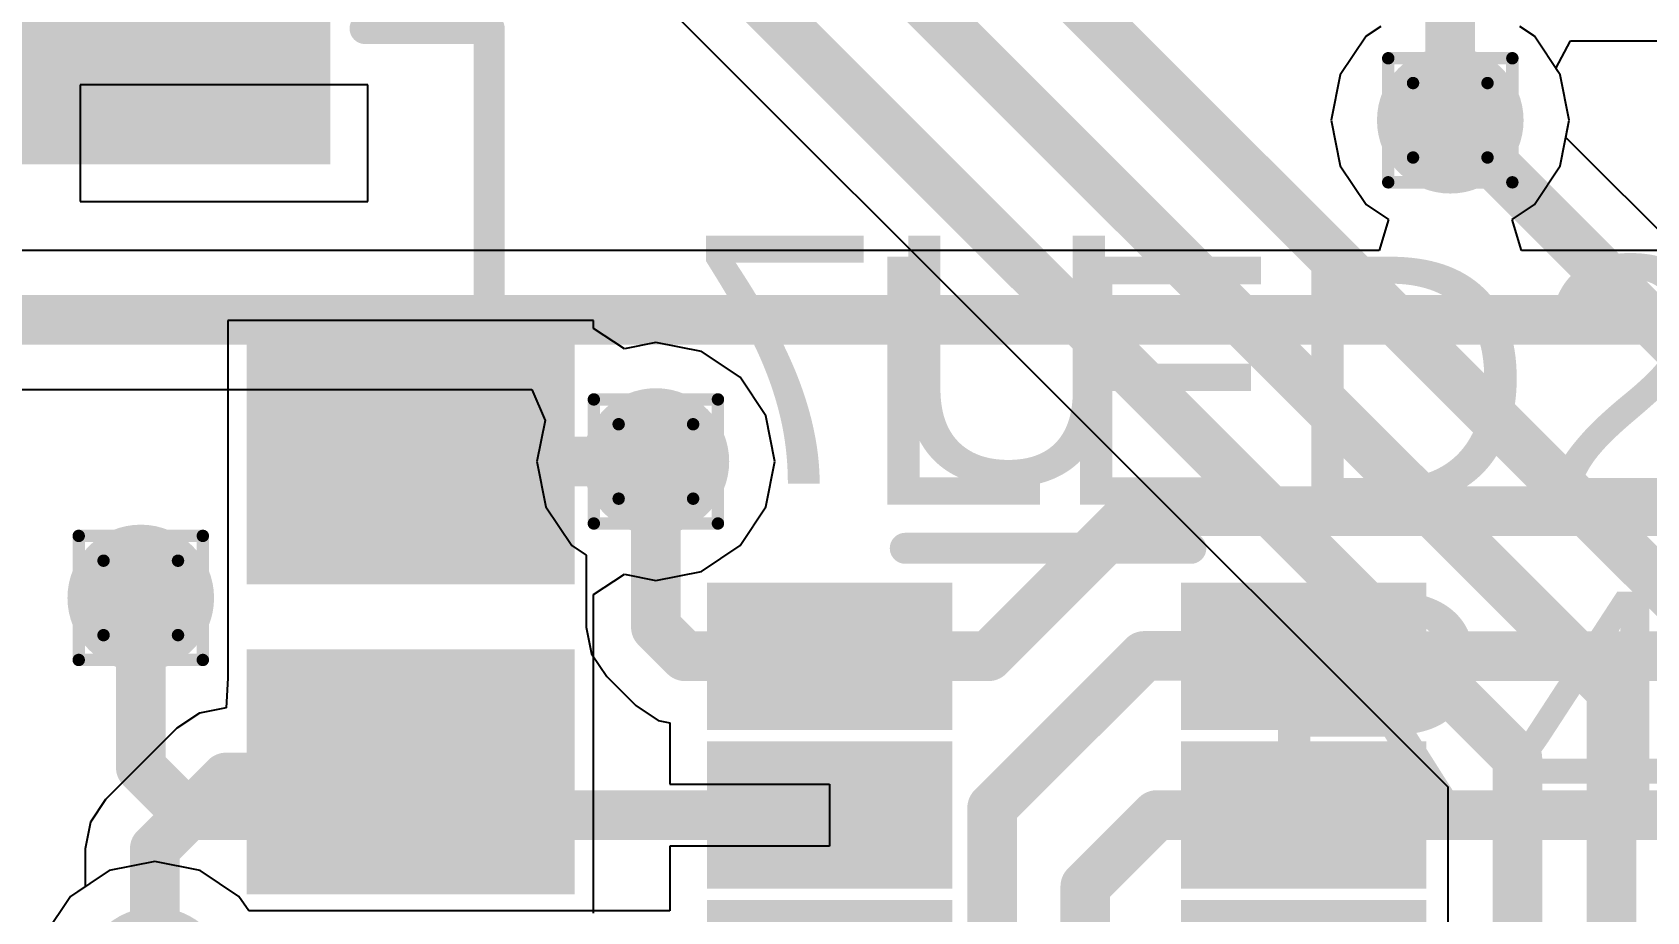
# Model space of a CAD drawing. Header units: inches. Extents: x -8 to 210, y -39 to 109.
# Drawn here: x 13.42 to 20.03, y 35.52 to 39.12 of the extents above; entities that cross this region are included whole.
import ezdxf

# ---------------------------------------------------------------- set-up
doc = ezdxf.new("R2010")
doc.units = ezdxf.units.IN
for name, color, linetype in [('Bottom Layer', 5, 'Continuous'), ('Bottom Overlay', 54, 'Continuous'), ('Bottom Paste', 16, 'Continuous'), ('Bottom Solder', 6, 'Continuous'), ('Drill Drawing', 1, 'Continuous'), ('Top Layer', 1, 'Continuous'), ('Top Overlay', 2, 'Continuous'), ('Top Paste', 8, 'Continuous'), ('Top Solder', 216, 'Continuous'), ('Via Holes', 16, 'Continuous')]:
    doc.layers.add(name, color=color, linetype=linetype)
doc.styles.add('Arial', font='', dxfattribs={"height": 0.2})
doc.styles.get('Arial').set_extended_font_data('Arial')

# ---------------------------------------------------------------- blocks, each defined once
blk = doc.blocks.new('XKNANO_113_9')
at = {"layer": 'Top Layer'}
for points in [[(-5.23, 7.31), (-4.43, 7.31), (-4.43, 6.17), (-5.23, 6.17)], [(-3.96, 7.31), (-3.16, 7.31), (-3.16, 6.17), (-3.96, 6.17)], [(-6.85, 6.31), (-6.15, 6.31), (-6.15, 4.21), (-6.85, 4.21)]]:
    blk.add_hatch(color=1, dxfattribs=at).paths.add_polyline_path(points)
at = {"layer": 'Top Paste'}
for points in [[(-5.23, 7.31), (-4.43, 7.31), (-4.43, 6.17), (-5.23, 6.17)], [(-3.96, 7.31), (-3.16, 7.31), (-3.16, 6.17), (-3.96, 6.17)], [(-6.85, 6.31), (-6.15, 6.31), (-6.15, 4.21), (-6.85, 4.21)]]:
    blk.add_hatch(color=8, dxfattribs=at).paths.add_polyline_path(points)
at = {"layer": 'Top Solder'}
for points in [[(-5.3316, 7.4116), (-4.3284, 7.4116), (-4.3284, 6.0684), (-5.3316, 6.0684)], [(-4.0616, 7.4116), (-3.0584, 7.4116), (-3.0584, 6.0684), (-4.0616, 6.0684)], [(-6.9516, 6.4116), (-6.0484, 6.4116), (-6.0484, 4.1084), (-6.9516, 4.1084)]]:
    blk.add_hatch(color=216, dxfattribs=at).paths.add_polyline_path(points)
at = {"layer": 'Top Overlay'}
for points in [[(-5.461, 7.0612, 0.127, 0.127, 0), (-6.604, 7.0612, 0.127, 0.127, 0)], [(-6.604, 6.5532, 0.127, 0.127, 0), (-6.604, 7.0612, 0.127, 0.127, 0)]]:
    blk.add_lwpolyline(points, format="xyseb", dxfattribs=at)
for points in [[(-6.6357, 7.0612, 0.0635, 0.0635, 1), (-6.5722, 7.0612, 0.0635, 0.0635, 1)], [(-6.6357, 7.0612, 0.0635, 0.0635, 1), (-6.5722, 7.0612, 0.0635, 0.0635, 1)], [(-5.4928, 7.0612, 0.0635, 0.0635, 1), (-5.4292, 7.0612, 0.0635, 0.0635, 1)], [(-6.6357, 6.5532, 0.0635, 0.0635, 1), (-6.5722, 6.5532, 0.0635, 0.0635, 1)]]:
    blk.add_lwpolyline(points, format="xyseb", close=True, dxfattribs=at)
blk = doc.blocks.new('SOT_363_B_17')
at = {"layer": 'Bottom Layer'}
for points in [[(-1.37, 0.45), (-1.37, 0.85), (-0.57, 0.85), (-0.57, 0.45)], [(0.57, 0.45), (0.57, 0.85), (1.37, 0.85), (1.37, 0.45)], [(-1.37, -0.2), (-1.37, 0.2), (-0.57, 0.2), (-0.57, -0.2)], [(0.57, -0.2), (0.57, 0.2), (1.37, 0.2), (1.37, -0.2)], [(-1.37, -0.85), (-1.37, -0.45), (-0.57, -0.45), (-0.57, -0.85)], [(0.57, -0.85), (0.57, -0.45), (1.37, -0.45), (1.37, -0.85)]]:
    blk.add_hatch(color=5, dxfattribs=at).paths.add_polyline_path(points)
at = {"layer": 'Bottom Paste'}
for points in [[(-1.37, 0.45), (-1.37, 0.85), (-0.57, 0.85), (-0.57, 0.45)], [(0.57, 0.45), (0.57, 0.85), (1.37, 0.85), (1.37, 0.45)], [(-1.37, -0.2), (-1.37, 0.2), (-0.57, 0.2), (-0.57, -0.2)], [(0.57, -0.2), (0.57, 0.2), (1.37, 0.2), (1.37, -0.2)], [(-1.37, -0.85), (-1.37, -0.45), (-0.57, -0.45), (-0.57, -0.85)], [(0.57, -0.85), (0.57, -0.45), (1.37, -0.45), (1.37, -0.85)]]:
    blk.add_hatch(color=16, dxfattribs=at).paths.add_polyline_path(points)
at = {"layer": 'Bottom Solder'}
for points in [[(-1.4716, 0.3484), (-1.4716, 0.9516), (-0.4684, 0.9516), (-0.4684, 0.3484)], [(0.4684, 0.3484), (0.4684, 0.9516), (1.4716, 0.9516), (1.4716, 0.3484)], [(-1.4716, -0.3016), (-1.4716, 0.3016), (-0.4684, 0.3016), (-0.4684, -0.3016)], [(0.4684, -0.3016), (0.4684, 0.3016), (1.4716, 0.3016), (1.4716, -0.3016)], [(-1.4716, -0.9516), (-1.4716, -0.3484), (-0.4684, -0.3484), (-0.4684, -0.9516)], [(0.4684, -0.9516), (0.4684, -0.3484), (1.4716, -0.3484), (1.4716, -0.9516)]]:
    blk.add_hatch(color=6, dxfattribs=at).paths.add_polyline_path(points)
at = {"layer": 'Bottom Overlay'}
for points in [[(-0.6604, 1.0922, 0.127, 0.127, 0), (0.508, 1.0922, 0.127, 0.127, 0)], [(-1.651, -0.5334, 0.1, 0.1, 0), (-1.524, -0.6604, 0.1, 0.1, 0)], [(-1.651, -0.7874, 0.1, 0.1, 0), (-1.651, -0.5334, 0.1, 0.1, 0)], [(-1.651, -0.7874, 0.1, 0.1, 0), (-1.524, -0.6604, 0.1, 0.1, 0)], [(-0.6604, -1.0922, 0.127, 0.127, 0), (0.508, -1.0922, 0.127, 0.127, 0)]]:
    blk.add_lwpolyline(points, format="xyseb", dxfattribs=at)
for points in [[(-0.6921, 1.0922, 0.0635, 0.0635, 1), (-0.6287, 1.0922, 0.0635, 0.0635, 1)], [(0.4763, 1.0922, 0.0635, 0.0635, 1), (0.5398, 1.0922, 0.0635, 0.0635, 1)], [(-1.676, -0.5334, 0.05, 0.05, 1), (-1.626, -0.5334, 0.05, 0.05, 1)], [(-1.676, -0.5334, 0.05, 0.05, 1), (-1.626, -0.5334, 0.05, 0.05, 1)], [(-1.549, -0.6604, 0.05, 0.05, 1), (-1.499, -0.6604, 0.05, 0.05, 1)], [(-1.549, -0.6604, 0.05, 0.05, 1), (-1.499, -0.6604, 0.05, 0.05, 1)], [(-1.676, -0.7874, 0.05, 0.05, 1), (-1.626, -0.7874, 0.05, 0.05, 1)], [(-1.676, -0.7874, 0.05, 0.05, 1), (-1.626, -0.7874, 0.05, 0.05, 1)], [(-0.6921, -1.0922, 0.0635, 0.0635, 1), (-0.6287, -1.0922, 0.0635, 0.0635, 1)], [(0.4763, -1.0922, 0.0635, 0.0635, 1), (0.5398, -1.0922, 0.0635, 0.0635, 1)]]:
    blk.add_lwpolyline(points, format="xyseb", close=True, dxfattribs=at)

msp = doc.modelspace()

# ---------------------------------------------------------------- hatches: boundary and pattern name
at = {"layer": 'Bottom Layer'}
h = msp.add_hatch(color=5, dxfattribs=at)
edge = h.paths.add_edge_path()
edge.add_arc((19.2278, 38.7604), 0.3, 0, 360)
h = msp.add_hatch(color=5, dxfattribs=at)
edge = h.paths.add_edge_path()
edge.add_arc((15.9766, 37.3634), 0.3, 0, 360)
h = msp.add_hatch(color=5, dxfattribs=at)
edge = h.paths.add_edge_path()
edge.add_arc((13.8684, 36.8046), 0.3, 0, 360)
h = msp.add_hatch(color=5, dxfattribs=at)
edge = h.paths.add_edge_path()
edge.add_arc((13.9257, 35.238), 0.3, 0, 360)
at = {"layer": 'Top Layer'}
h = msp.add_hatch(color=1, dxfattribs=at)
edge = h.paths.add_edge_path()
edge.add_arc((19.2278, 38.7604), 0.3, 0, 360)
h = msp.add_hatch(color=1, dxfattribs=at)
edge = h.paths.add_edge_path()
edge.add_arc((15.9766, 37.3634), 0.3, 0, 360)
h = msp.add_hatch(color=1, dxfattribs=at)
edge = h.paths.add_edge_path()
edge.add_arc((13.8684, 36.8046), 0.3, 0, 360)
h = msp.add_hatch(color=1, dxfattribs=at)
edge = h.paths.add_edge_path()
edge.add_arc((13.9257, 35.238), 0.3, 0, 360)
at = {"layer": 'Via Holes'}
h = msp.add_hatch(color=7, dxfattribs=at)
edge = h.paths.add_edge_path()
edge.add_arc((19.2278, 38.7604), 0.15, 0, 360)
h = msp.add_hatch(color=7, dxfattribs=at)
edge = h.paths.add_edge_path()
edge.add_arc((15.9766, 37.3634), 0.15, 0, 360)
h = msp.add_hatch(color=7, dxfattribs=at)
edge = h.paths.add_edge_path()
edge.add_arc((13.8684, 36.8046), 0.15, 0, 360)

# ---------------------------------------------------------------- linework, layer by layer
at = {"layer": 'Bottom Layer'}
for p, q in [((18.9429, 39.1447), (18.8833, 39.1049)), ((19.5723, 39.1049), (19.5127, 39.1447)), ((18.8833, 39.1049), (18.7777, 38.9468)), ((19.6779, 38.9468), (19.5723, 39.1049)), ((18.7777, 38.9468), (18.7406, 38.7604)), ((19.715, 38.7604), (19.6779, 38.9468)), ((18.7406, 38.7604), (18.7777, 38.574)), ((19.6779, 38.574), (19.715, 38.7604)), ((18.7777, 38.574), (18.8833, 38.4159)), ((19.5723, 38.4159), (19.6779, 38.574)), ((18.8833, 38.4159), (18.975, 38.3547)), ((19.4806, 38.3547), (19.5723, 38.4159)), ((18.975, 38.3547), (18.9365, 38.2277)), ((19.5191, 38.2277), (19.4806, 38.3547)), ((18.9365, 38.2277), (9.5202, 38.2277)), ((20.1465, 38.2277), (19.5191, 38.2277)), ((9.6382, 37.6579), (15.4685, 37.6579)), ((15.4685, 37.6579), (15.5228, 37.5309)), ((15.5228, 37.5309), (15.4894, 37.3634)), ((15.4894, 37.3634), (15.5265, 37.177)), ((15.5265, 37.177), (15.6321, 37.0189)), ((15.6321, 37.0189), (15.6917, 36.9791)), ((15.6917, 36.9791), (15.6917, 36.6846)), ((15.6917, 36.6846), (15.6917, 36.6846)), ((15.6917, 36.6846), (15.7134, 36.5756)), ((15.7134, 36.5756), (15.7752, 36.4832)), ((15.7752, 36.4832), (15.8942, 36.3642)), ((15.8942, 36.3642), (15.8942, 36.3642)), ((15.8942, 36.3642), (15.9866, 36.3024)), ((15.9866, 36.3024), (16.0338, 36.293)), ((16.0338, 36.293), (16.0338, 36.0426)), ((16.0338, 36.0426), (16.6878, 36.0426)), ((16.6878, 36.0426), (16.6878, 35.7886)), ((16.6878, 35.7886), (16.0338, 35.7886)), ((16.0338, 35.7886), (16.0338, 35.5228)), ((13.7392, 35.6881), (13.5812, 35.5825)), ((13.9257, 35.7251), (13.7392, 35.6881)), ((14.1121, 35.6881), (13.9257, 35.7251)), ((14.2701, 35.5825), (14.1121, 35.6881)), ((13.5812, 35.5825), (13.4756, 35.4244)), ((14.31, 35.5228), (14.2701, 35.5825)), ((16.0338, 35.5228), (14.31, 35.5228))]:
    msp.add_line(p, q, dxfattribs=at)
for points in [[(19.2278, 38.7604, 0.2032, 0.2032, 0), (19.2278, 41.2242, 0.2032, 0.2032, 0)], [(9.5202, 37.9428, 0.2032, 0.2032, 0), (20.1465, 37.9428, 0.2032, 0.2032, 0)], [(15.9766, 36.6846, 0.2032, 0.2032, 0), (15.9766, 37.3634, 0.2032, 0.2032, 0)], [(17.3378, 36.5656, 0.2032, 0.2032, 0), (17.9324, 37.1602, 0.2032, 0.2032, 0)], [(17.9324, 37.1602, 0.2032, 0.2032, 0), (58.6994, 37.1602, 0.2032, 0.2032, 0)], [(13.8684, 36.1108, 0.2032, 0.2032, 0), (13.8684, 36.8046, 0.2032, 0.2032, 0)], [(15.9766, 36.6846, 0.2032, 0.2032, 0), (16.0956, 36.5656, 0.2032, 0.2032, 0)], [(16.0956, 36.5656, 0.2032, 0.2032, 0), (17.3378, 36.5656, 0.2032, 0.2032, 0)], [(17.353, 35.9458, 0.2032, 0.2032, 0), (17.9743, 36.5671, 0.2032, 0.2032, 0)], [(17.9743, 36.5671, 0.2032, 0.2032, 0), (18.6263, 36.5671, 0.2032, 0.2032, 0)], [(18.6263, 36.5671, 0.2032, 0.2032, 0), (18.6278, 36.5656, 0.2032, 0.2032, 0)], [(18.6278, 36.5656, 0.2032, 0.2032, 0), (59.4964, 36.5656, 0.2032, 0.2032, 0)], [(13.8684, 36.1108, 0.2032, 0.2032, 0), (14.0636, 35.9156, 0.2032, 0.2032, 0)], [(14.0636, 35.9156, 0.2032, 0.2032, 0), (16.6878, 35.9156, 0.2032, 0.2032, 0)], [(17.353, 34.7266, 0.2032, 0.2032, 0), (17.353, 35.9458, 0.2032, 0.2032, 0)], [(17.734, 35.6236, 0.2032, 0.2032, 0), (18.026, 35.9156, 0.2032, 0.2032, 0)], [(18.026, 35.9156, 0.2032, 0.2032, 0), (18.6278, 35.9156, 0.2032, 0.2032, 0)], [(18.6278, 35.9156, 0.2032, 0.2032, 0), (60.3192, 35.9156, 0.2032, 0.2032, 0)], [(17.734, 34.0106, 0.2032, 0.2032, 0), (17.734, 35.6236, 0.2032, 0.2032, 0)]]:
    msp.add_lwpolyline(points, format="xyseb", dxfattribs=at)
for points in [[(19.177, 38.7604, 0.1016, 0.1016, 1), (19.2786, 38.7604, 0.1016, 0.1016, 1)], [(15.9258, 37.3634, 0.1016, 0.1016, 1), (16.0274, 37.3634, 0.1016, 0.1016, 1)], [(17.8816, 37.1602, 0.1016, 0.1016, 1), (17.9832, 37.1602, 0.1016, 0.1016, 1)], [(17.8816, 37.1602, 0.1016, 0.1016, 1), (17.9832, 37.1602, 0.1016, 0.1016, 1)], [(13.8176, 36.8046, 0.1016, 0.1016, 1), (13.9192, 36.8046, 0.1016, 0.1016, 1)], [(15.9258, 36.6846, 0.1016, 0.1016, 1), (16.0274, 36.6846, 0.1016, 0.1016, 1)], [(15.9258, 36.6846, 0.1016, 0.1016, 1), (16.0274, 36.6846, 0.1016, 0.1016, 1)], [(16.0448, 36.5656, 0.1016, 0.1016, 1), (16.1464, 36.5656, 0.1016, 0.1016, 1)], [(16.0448, 36.5656, 0.1016, 0.1016, 1), (16.1464, 36.5656, 0.1016, 0.1016, 1)], [(17.287, 36.5656, 0.1016, 0.1016, 1), (17.3886, 36.5656, 0.1016, 0.1016, 1)], [(17.287, 36.5656, 0.1016, 0.1016, 1), (17.3886, 36.5656, 0.1016, 0.1016, 1)], [(17.9235, 36.5671, 0.1016, 0.1016, 1), (18.0251, 36.5671, 0.1016, 0.1016, 1)], [(17.9235, 36.5671, 0.1016, 0.1016, 1), (18.0251, 36.5671, 0.1016, 0.1016, 1)], [(18.5755, 36.5671, 0.1016, 0.1016, 1), (18.6771, 36.5671, 0.1016, 0.1016, 1)], [(18.5755, 36.5671, 0.1016, 0.1016, 1), (18.6771, 36.5671, 0.1016, 0.1016, 1)], [(18.577, 36.5656, 0.1016, 0.1016, 1), (18.6786, 36.5656, 0.1016, 0.1016, 1)], [(18.577, 36.5656, 0.1016, 0.1016, 1), (18.6786, 36.5656, 0.1016, 0.1016, 1)], [(13.8176, 36.1108, 0.1016, 0.1016, 1), (13.9192, 36.1108, 0.1016, 0.1016, 1)], [(13.8176, 36.1108, 0.1016, 0.1016, 1), (13.9192, 36.1108, 0.1016, 0.1016, 1)], [(14.0128, 35.9156, 0.1016, 0.1016, 1), (14.1144, 35.9156, 0.1016, 0.1016, 1)], [(14.0128, 35.9156, 0.1016, 0.1016, 1), (14.1144, 35.9156, 0.1016, 0.1016, 1)], [(16.637, 35.9156, 0.1016, 0.1016, 1), (16.7386, 35.9156, 0.1016, 0.1016, 1)], [(17.3022, 35.9458, 0.1016, 0.1016, 1), (17.4038, 35.9458, 0.1016, 0.1016, 1)], [(17.3022, 35.9458, 0.1016, 0.1016, 1), (17.4038, 35.9458, 0.1016, 0.1016, 1)], [(17.9752, 35.9156, 0.1016, 0.1016, 1), (18.0768, 35.9156, 0.1016, 0.1016, 1)], [(17.9752, 35.9156, 0.1016, 0.1016, 1), (18.0768, 35.9156, 0.1016, 0.1016, 1)], [(18.577, 35.9156, 0.1016, 0.1016, 1), (18.6786, 35.9156, 0.1016, 0.1016, 1)], [(18.577, 35.9156, 0.1016, 0.1016, 1), (18.6786, 35.9156, 0.1016, 0.1016, 1)], [(17.6832, 35.6236, 0.1016, 0.1016, 1), (17.7848, 35.6236, 0.1016, 0.1016, 1)], [(17.6832, 35.6236, 0.1016, 0.1016, 1), (17.7848, 35.6236, 0.1016, 0.1016, 1)]]:
    msp.add_lwpolyline(points, format="xyseb", close=True, dxfattribs=at)
at = {"layer": 'Drill Drawing'}
for points in [[(18.9738, 39.0144, 0.0508, 0.0508, 0), (19.4818, 39.0144, 0.0508, 0.0508, 0)], [(18.9738, 38.5064, 0.0508, 0.0508, 0), (18.9738, 39.0144, 0.0508, 0.0508, 0)], [(19.4818, 38.5064, 0.0508, 0.0508, 0), (19.4818, 39.0144, 0.0508, 0.0508, 0)], [(19.0754, 38.9128, 0.0508, 0.0508, 0), (19.3802, 38.9128, 0.0508, 0.0508, 0)], [(19.0754, 38.608, 0.0508, 0.0508, 0), (19.0754, 38.9128, 0.0508, 0.0508, 0)], [(19.3802, 38.608, 0.0508, 0.0508, 0), (19.3802, 38.9128, 0.0508, 0.0508, 0)], [(19.0754, 38.608, 0.0508, 0.0508, 0), (19.3802, 38.608, 0.0508, 0.0508, 0)], [(18.9738, 38.5064, 0.0508, 0.0508, 0), (19.4818, 38.5064, 0.0508, 0.0508, 0)], [(15.7226, 37.6174, 0.0508, 0.0508, 0), (16.2306, 37.6174, 0.0508, 0.0508, 0)], [(15.7226, 37.1094, 0.0508, 0.0508, 0), (15.7226, 37.6174, 0.0508, 0.0508, 0)], [(16.2306, 37.1094, 0.0508, 0.0508, 0), (16.2306, 37.6174, 0.0508, 0.0508, 0)], [(15.8242, 37.5158, 0.0508, 0.0508, 0), (16.129, 37.5158, 0.0508, 0.0508, 0)], [(15.8242, 37.211, 0.0508, 0.0508, 0), (15.8242, 37.5158, 0.0508, 0.0508, 0)], [(16.129, 37.211, 0.0508, 0.0508, 0), (16.129, 37.5158, 0.0508, 0.0508, 0)], [(15.8242, 37.211, 0.0508, 0.0508, 0), (16.129, 37.211, 0.0508, 0.0508, 0)], [(15.7226, 37.1094, 0.0508, 0.0508, 0), (16.2306, 37.1094, 0.0508, 0.0508, 0)], [(13.6144, 37.0586, 0.0508, 0.0508, 0), (14.1224, 37.0586, 0.0508, 0.0508, 0)], [(13.6144, 36.5506, 0.0508, 0.0508, 0), (13.6144, 37.0586, 0.0508, 0.0508, 0)], [(14.1224, 36.5506, 0.0508, 0.0508, 0), (14.1224, 37.0586, 0.0508, 0.0508, 0)], [(13.716, 36.957, 0.0508, 0.0508, 0), (14.0208, 36.957, 0.0508, 0.0508, 0)], [(13.716, 36.6522, 0.0508, 0.0508, 0), (13.716, 36.957, 0.0508, 0.0508, 0)], [(14.0208, 36.6522, 0.0508, 0.0508, 0), (14.0208, 36.957, 0.0508, 0.0508, 0)], [(13.716, 36.6522, 0.0508, 0.0508, 0), (14.0208, 36.6522, 0.0508, 0.0508, 0)], [(13.6144, 36.5506, 0.0508, 0.0508, 0), (14.1224, 36.5506, 0.0508, 0.0508, 0)]]:
    msp.add_lwpolyline(points, format="xyseb", dxfattribs=at)
for points in [[(18.9611, 39.0144, 0.0254, 0.0254, 1), (18.9865, 39.0144, 0.0254, 0.0254, 1)], [(18.9611, 39.0144, 0.0254, 0.0254, 1), (18.9865, 39.0144, 0.0254, 0.0254, 1)], [(19.4691, 39.0144, 0.0254, 0.0254, 1), (19.4945, 39.0144, 0.0254, 0.0254, 1)], [(19.4691, 39.0144, 0.0254, 0.0254, 1), (19.4945, 39.0144, 0.0254, 0.0254, 1)], [(19.0627, 38.9128, 0.0254, 0.0254, 1), (19.0881, 38.9128, 0.0254, 0.0254, 1)], [(19.0627, 38.9128, 0.0254, 0.0254, 1), (19.0881, 38.9128, 0.0254, 0.0254, 1)], [(19.3675, 38.9128, 0.0254, 0.0254, 1), (19.3929, 38.9128, 0.0254, 0.0254, 1)], [(19.3675, 38.9128, 0.0254, 0.0254, 1), (19.3929, 38.9128, 0.0254, 0.0254, 1)], [(19.0627, 38.608, 0.0254, 0.0254, 1), (19.0881, 38.608, 0.0254, 0.0254, 1)], [(19.0627, 38.608, 0.0254, 0.0254, 1), (19.0881, 38.608, 0.0254, 0.0254, 1)], [(19.3675, 38.608, 0.0254, 0.0254, 1), (19.3929, 38.608, 0.0254, 0.0254, 1)], [(19.3675, 38.608, 0.0254, 0.0254, 1), (19.3929, 38.608, 0.0254, 0.0254, 1)], [(18.9611, 38.5064, 0.0254, 0.0254, 1), (18.9865, 38.5064, 0.0254, 0.0254, 1)], [(18.9611, 38.5064, 0.0254, 0.0254, 1), (18.9865, 38.5064, 0.0254, 0.0254, 1)], [(19.4691, 38.5064, 0.0254, 0.0254, 1), (19.4945, 38.5064, 0.0254, 0.0254, 1)], [(19.4691, 38.5064, 0.0254, 0.0254, 1), (19.4945, 38.5064, 0.0254, 0.0254, 1)], [(15.7099, 37.6174, 0.0254, 0.0254, 1), (15.7353, 37.6174, 0.0254, 0.0254, 1)], [(15.7099, 37.6174, 0.0254, 0.0254, 1), (15.7353, 37.6174, 0.0254, 0.0254, 1)], [(16.2179, 37.6174, 0.0254, 0.0254, 1), (16.2433, 37.6174, 0.0254, 0.0254, 1)], [(16.2179, 37.6174, 0.0254, 0.0254, 1), (16.2433, 37.6174, 0.0254, 0.0254, 1)], [(15.8115, 37.5158, 0.0254, 0.0254, 1), (15.8369, 37.5158, 0.0254, 0.0254, 1)], [(15.8115, 37.5158, 0.0254, 0.0254, 1), (15.8369, 37.5158, 0.0254, 0.0254, 1)], [(16.1163, 37.5158, 0.0254, 0.0254, 1), (16.1417, 37.5158, 0.0254, 0.0254, 1)], [(16.1163, 37.5158, 0.0254, 0.0254, 1), (16.1417, 37.5158, 0.0254, 0.0254, 1)], [(15.8115, 37.211, 0.0254, 0.0254, 1), (15.8369, 37.211, 0.0254, 0.0254, 1)], [(15.8115, 37.211, 0.0254, 0.0254, 1), (15.8369, 37.211, 0.0254, 0.0254, 1)], [(16.1163, 37.211, 0.0254, 0.0254, 1), (16.1417, 37.211, 0.0254, 0.0254, 1)], [(16.1163, 37.211, 0.0254, 0.0254, 1), (16.1417, 37.211, 0.0254, 0.0254, 1)], [(15.7099, 37.1094, 0.0254, 0.0254, 1), (15.7353, 37.1094, 0.0254, 0.0254, 1)], [(15.7099, 37.1094, 0.0254, 0.0254, 1), (15.7353, 37.1094, 0.0254, 0.0254, 1)], [(16.2179, 37.1094, 0.0254, 0.0254, 1), (16.2433, 37.1094, 0.0254, 0.0254, 1)], [(16.2179, 37.1094, 0.0254, 0.0254, 1), (16.2433, 37.1094, 0.0254, 0.0254, 1)], [(13.6017, 37.0586, 0.0254, 0.0254, 1), (13.6271, 37.0586, 0.0254, 0.0254, 1)], [(13.6017, 37.0586, 0.0254, 0.0254, 1), (13.6271, 37.0586, 0.0254, 0.0254, 1)], [(14.1097, 37.0586, 0.0254, 0.0254, 1), (14.1351, 37.0586, 0.0254, 0.0254, 1)], [(14.1097, 37.0586, 0.0254, 0.0254, 1), (14.1351, 37.0586, 0.0254, 0.0254, 1)], [(13.7033, 36.957, 0.0254, 0.0254, 1), (13.7287, 36.957, 0.0254, 0.0254, 1)], [(13.7033, 36.957, 0.0254, 0.0254, 1), (13.7287, 36.957, 0.0254, 0.0254, 1)], [(14.0081, 36.957, 0.0254, 0.0254, 1), (14.0335, 36.957, 0.0254, 0.0254, 1)], [(14.0081, 36.957, 0.0254, 0.0254, 1), (14.0335, 36.957, 0.0254, 0.0254, 1)], [(13.7033, 36.6522, 0.0254, 0.0254, 1), (13.7287, 36.6522, 0.0254, 0.0254, 1)], [(13.7033, 36.6522, 0.0254, 0.0254, 1), (13.7287, 36.6522, 0.0254, 0.0254, 1)], [(14.0081, 36.6522, 0.0254, 0.0254, 1), (14.0335, 36.6522, 0.0254, 0.0254, 1)], [(14.0081, 36.6522, 0.0254, 0.0254, 1), (14.0335, 36.6522, 0.0254, 0.0254, 1)], [(13.6017, 36.5506, 0.0254, 0.0254, 1), (13.6271, 36.5506, 0.0254, 0.0254, 1)], [(13.6017, 36.5506, 0.0254, 0.0254, 1), (13.6271, 36.5506, 0.0254, 0.0254, 1)], [(14.1097, 36.5506, 0.0254, 0.0254, 1), (14.1351, 36.5506, 0.0254, 0.0254, 1)], [(14.1097, 36.5506, 0.0254, 0.0254, 1), (14.1351, 36.5506, 0.0254, 0.0254, 1)]]:
    msp.add_lwpolyline(points, format="xyseb", close=True, dxfattribs=at)
at = {"layer": 'Top Layer'}
for p, q in [((14.0414, 41.2072), (19.2175, 36.031)), ((19.6603, 38.9731), (19.7202, 39.0851)), ((19.7202, 39.0851), (22.6059, 39.0851)), ((19.6779, 38.9468), (19.6603, 38.9731)), ((19.715, 38.7604), (19.6779, 38.9468)), ((14.7972, 38.9052), (13.6202, 38.9052)), ((13.6202, 38.9052), (13.6202, 38.4282)), ((14.7972, 38.4282), (14.7972, 38.9052)), ((19.701, 38.6901), (19.715, 38.7604)), ((20.9086, 37.4825), (19.701, 38.6901)), ((13.6202, 38.4282), (14.7972, 38.4282)), ((15.721, 37.94), (14.2254, 37.94)), ((14.2254, 37.94), (14.2254, 36.797)), ((15.721, 37.9084), (15.721, 37.94)), ((15.848, 37.825), (15.721, 37.9084)), ((15.9766, 37.8506), (15.848, 37.825)), ((16.163, 37.8135), (15.9766, 37.8506)), ((16.3211, 37.7079), (16.163, 37.8135)), ((16.4267, 37.5498), (16.3211, 37.7079)), ((16.4638, 37.3634), (16.4267, 37.5498)), ((16.4267, 37.177), (16.4638, 37.3634)), ((16.3211, 37.0189), (16.4267, 37.177)), ((16.163, 36.9133), (16.3211, 37.0189)), ((15.721, 36.8184), (15.848, 36.9018)), ((15.848, 36.9018), (15.9766, 36.8762)), ((15.9766, 36.8762), (16.163, 36.9133)), ((15.721, 36.797), (15.721, 36.8184)), ((14.2254, 36.797), (14.2254, 36.7844)), ((14.2254, 36.7844), (14.2254, 36.67)), ((15.721, 36.7844), (15.721, 36.797)), ((15.721, 36.67), (15.721, 36.7844)), ((14.2254, 36.67), (14.2254, 36.6574)), ((14.2254, 36.6574), (14.2254, 36.4755)), ((15.721, 36.6574), (15.721, 36.67)), ((15.721, 35.5144), (15.721, 36.6574)), ((14.2254, 36.4755), (14.2174, 36.3543)), ((14.2174, 36.3543), (14.1084, 36.3326)), ((14.1084, 36.3326), (14.016, 36.2709)), ((14.016, 36.2709), (13.7242, 35.9791)), ((14.016, 36.2709), (14.016, 36.2709)), ((19.2175, 36.031), (19.2175, 34.3078)), ((13.7242, 35.9791), (13.6625, 35.8867)), ((13.6625, 35.8867), (13.6408, 35.7777)), ((13.6408, 35.7777), (13.6408, 35.7776)), ((13.6408, 35.7776), (13.6408, 35.6223)), ((13.6408, 35.6223), (13.5812, 35.5825)), ((13.5812, 35.5825), (13.4756, 35.4244))]:
    msp.add_line(p, q, dxfattribs=at)
for points in [[(15.0428, 41.904, 0.2032, 0.2032, 0), (20.2921, 36.6547, 0.2032, 0.2032, 0)], [(14.6428, 41.669, 0.2032, 0.2032, 0), (19.8882, 36.4236, 0.2032, 0.2032, 0)], [(14.2428, 41.4086, 0.2032, 0.2032, 0), (19.5024, 36.149, 0.2032, 0.2032, 0)], [(19.2278, 38.7604, 0.2032, 0.2032, 0), (20.7071, 37.2811, 0.2032, 0.2032, 0)], [(14.9732, 37.3622, 0.2032, 0.2032, 0), (14.9744, 37.3634, 0.2032, 0.2032, 0)], [(14.9744, 37.3634, 0.2032, 0.2032, 0), (16.0274, 37.3634, 0.2032, 0.2032, 0)], [(16.0274, 37.3634, 0.2032, 0.2032, 0), (16.0528, 37.3634, 0.2032, 0.2032, 0)], [(19.8882, 32.7206, 0.2032, 0.2032, 0), (19.8882, 36.4236, 0.2032, 0.2032, 0)], [(19.5024, 32.2374, 0.2032, 0.2032, 0), (19.5024, 36.149, 0.2032, 0.2032, 0)], [(13.9257, 35.7777, 0.2032, 0.2032, 0), (14.2174, 36.0694, 0.2032, 0.2032, 0)], [(14.2174, 36.0694, 0.2032, 0.2032, 0), (14.9504, 36.0694, 0.2032, 0.2032, 0)], [(14.9504, 36.0694, 0.2032, 0.2032, 0), (14.9732, 36.0922, 0.2032, 0.2032, 0)], [(13.9257, 35.238, 0.2032, 0.2032, 0), (13.9257, 35.7777, 0.2032, 0.2032, 0)]]:
    msp.add_lwpolyline(points, format="xyseb", dxfattribs=at)
for points in [[(19.177, 38.7604, 0.1016, 0.1016, 1), (19.2786, 38.7604, 0.1016, 0.1016, 1)], [(14.9224, 37.3622, 0.1016, 0.1016, 1), (15.024, 37.3622, 0.1016, 0.1016, 1)], [(14.9236, 37.3634, 0.1016, 0.1016, 1), (15.0252, 37.3634, 0.1016, 0.1016, 1)], [(14.9236, 37.3634, 0.1016, 0.1016, 1), (15.0252, 37.3634, 0.1016, 0.1016, 1)], [(15.9766, 37.3634, 0.1016, 0.1016, 1), (16.0782, 37.3634, 0.1016, 0.1016, 1)], [(15.9766, 37.3634, 0.1016, 0.1016, 1), (16.0782, 37.3634, 0.1016, 0.1016, 1)], [(16.002, 37.3634, 0.1016, 0.1016, 1), (16.1036, 37.3634, 0.1016, 0.1016, 1)], [(19.8374, 36.4236, 0.1016, 0.1016, 1), (19.939, 36.4236, 0.1016, 0.1016, 1)], [(19.8374, 36.4236, 0.1016, 0.1016, 1), (19.939, 36.4236, 0.1016, 0.1016, 1)], [(19.4516, 36.149, 0.1016, 0.1016, 1), (19.5532, 36.149, 0.1016, 0.1016, 1)], [(19.4516, 36.149, 0.1016, 0.1016, 1), (19.5532, 36.149, 0.1016, 0.1016, 1)], [(14.1666, 36.0694, 0.1016, 0.1016, 1), (14.2682, 36.0694, 0.1016, 0.1016, 1)], [(14.1666, 36.0694, 0.1016, 0.1016, 1), (14.2682, 36.0694, 0.1016, 0.1016, 1)], [(14.8996, 36.0694, 0.1016, 0.1016, 1), (15.0012, 36.0694, 0.1016, 0.1016, 1)], [(14.8996, 36.0694, 0.1016, 0.1016, 1), (15.0012, 36.0694, 0.1016, 0.1016, 1)], [(14.9224, 36.0922, 0.1016, 0.1016, 1), (15.024, 36.0922, 0.1016, 0.1016, 1)], [(13.8749, 35.7777, 0.1016, 0.1016, 1), (13.9765, 35.7777, 0.1016, 0.1016, 1)], [(13.8749, 35.7777, 0.1016, 0.1016, 1), (13.9765, 35.7777, 0.1016, 0.1016, 1)]]:
    msp.add_lwpolyline(points, format="xyseb", close=True, dxfattribs=at)

# ---------------------------------------------------------------- block references
at = {"rotation": 270}
msp.add_blockref('XKNANO_113_9', (8.2332, 32.5322), dxfattribs=at)
msp.add_blockref('SOT_363_B_17', (17.6578, 35.9156))

# ---------------------------------------------------------------- texts
at = {"layer": 'Bottom Overlay', "style": 'Arial', "text_generation_flag": 2}
msp.add_text('U7', height=1.016, dxfattribs=at).set_placement((17.9248, 37.2724))
at = {"layer": 'Top Overlay', "style": 'Arial'}
for s, p in [('LED2', (16.8069, 37.1858)), ('R4', (18.4068, 35.8142))]:
    msp.add_text(s, height=1.016, dxfattribs=at).set_placement(p)

doc.saveas('drawing.dxf')
